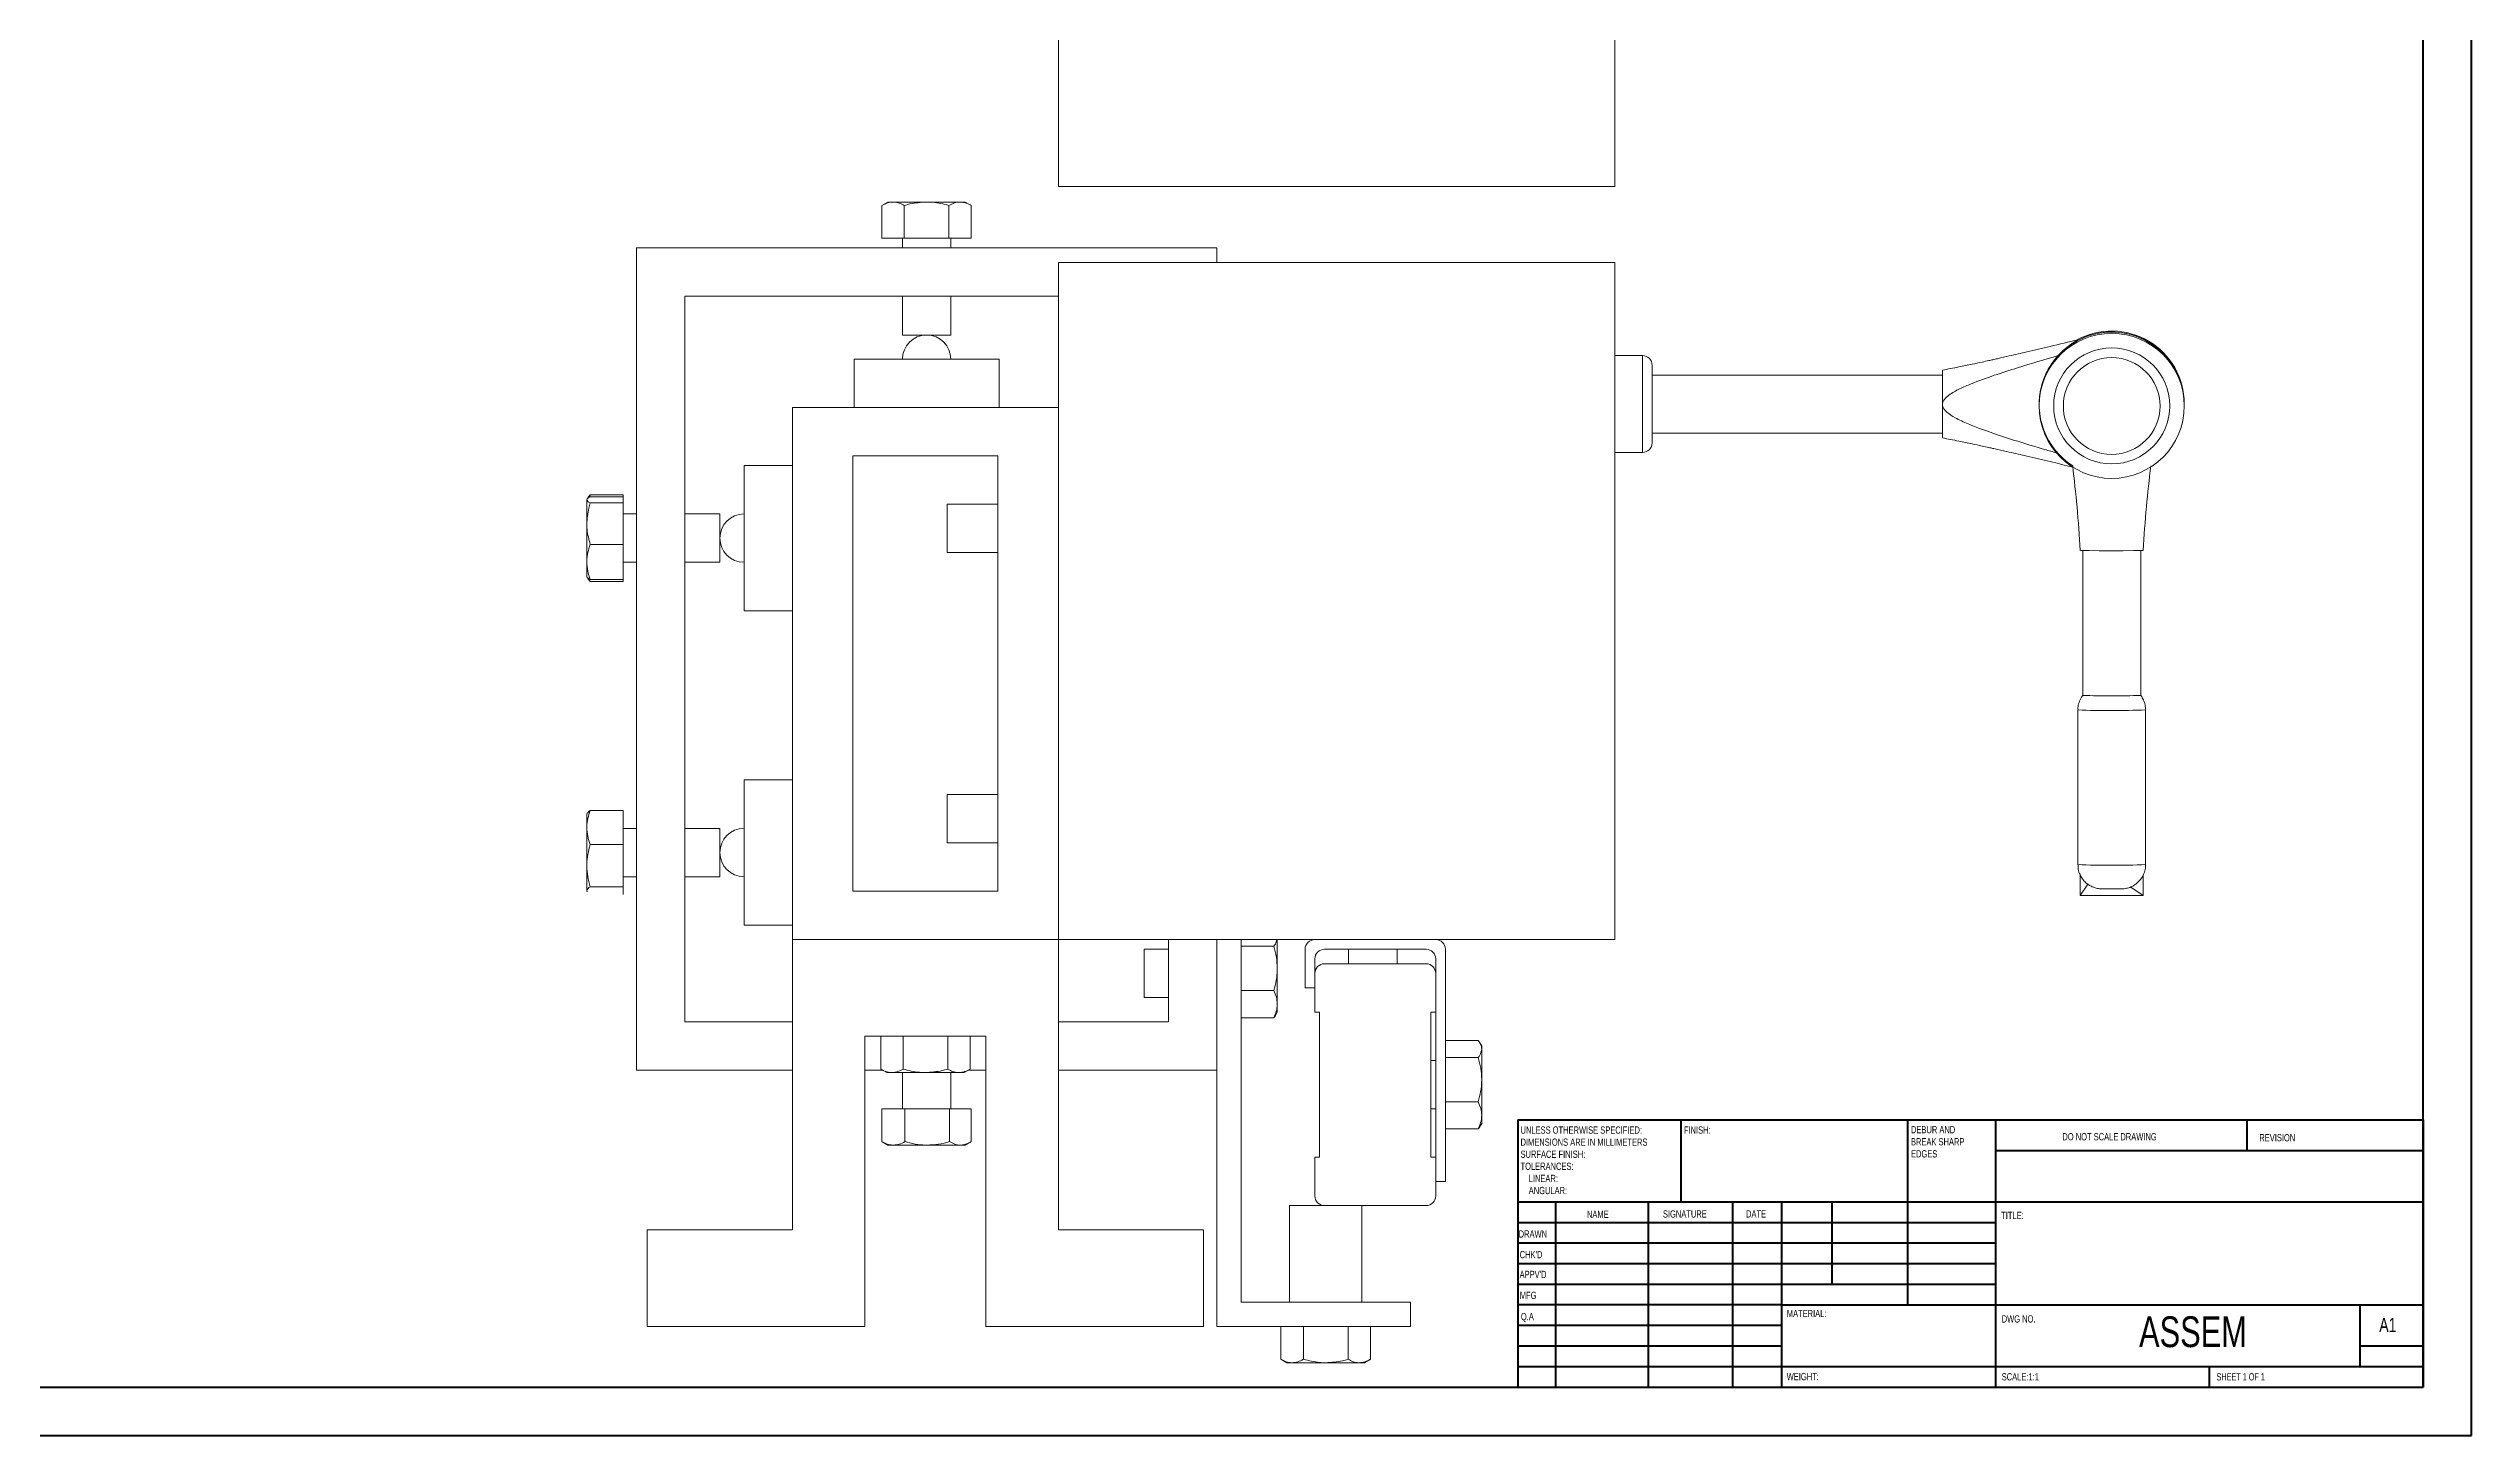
# Model space of a CAD drawing. Header units: millimetres. Extents: x 0 to 119, y 0 to 84.
# Drawn here: x 68.8 to 118.9, y 0 to 28.7 of the extents above; entities that cross this region are included whole.
import ezdxf

# ---------------------------------------------------------------- set-up
doc = ezdxf.new("R2010")
doc.units = ezdxf.units.MM
doc.styles.add('SLDTEXTSTYLE0', font='TXT', dxfattribs={"width": 0.75})
doc.styles.add('SLDTEXTSTYLE1', font='TXT', dxfattribs={"width": 0.6875})

# ---------------------------------------------------------------- blocks, each defined once
blk = doc.blocks.new('SW_NOTE_0')
at = {"color": 0, "linetype": 'Continuous', "lineweight": 0, "char_height": 0.15, "attachment_point": 1, "style": 'SLDTEXTSTYLE0'}
for s, insert in [('DEBUR AND', (0, 0.193)), ('BREAK SHARP', (0, -0.057)), ('EDGES', (0, -0.307))]:
    blk.add_mtext(s, dxfattribs=dict(at, insert=insert))
blk = doc.blocks.new('SW_NOTE_1')
at = {"color": 0, "linetype": 'Continuous', "lineweight": 0, "char_height": 0.15, "attachment_point": 1, "style": 'SLDTEXTSTYLE0'}
for s, insert in [('UNLESS OTHERWISE SPECIFIED:', (0, 0.193)), ('SURFACE FINISH:', (0, -0.307)), ('DIMENSIONS ARE IN MILLIMETERS', (0, -0.057)), ('TOLERANCES:', (0, -0.557)), ('LINEAR:', (0.169, -0.807)), ('ANGULAR:', (0.169, -1.057))]:
    blk.add_mtext(s, dxfattribs=dict(at, insert=insert))

msp = doc.modelspace()

# ---------------------------------------------------------------- linework, layer by layer
at = {"color": 7, "linetype": 'Continuous', "lineweight": 40}
for p, q in [((118.908, 0.021), (118.908, 84.121)), ((117.908, 1.021), (117.908, 83.121)), ((99.188, 6.546), (117.908, 6.546)), ((99.188, 6.546), (99.188, 1.021)), ((102.568, 4.846), (102.568, 6.546)), ((107.248, 6.546), (107.248, 2.721)), ((109.068, 6.546), (109.068, 1.021)), ((114.268, 5.909), (114.268, 6.546)), ((117.908, 6.546), (117.908, 1.021)), ((117.908, 5.909), (109.068, 5.909)), ((117.908, 4.846), (99.188, 4.846)), ((99.968, 4.846), (99.968, 1.021)), ((101.887, 4.846), (101.887, 1.021)), ((103.628, 4.846), (103.628, 1.021)), ((104.648, 1.021), (104.648, 4.846)), ((105.688, 3.146), (105.688, 4.846)), ((109.068, 4.421), (99.188, 4.421)), ((109.068, 3.996), (99.188, 3.996)), ((109.068, 3.571), (99.188, 3.571)), ((109.068, 3.146), (99.188, 3.146)), ((104.648, 2.721), (99.188, 2.721)), ((104.648, 2.721), (117.908, 2.721)), ((116.608, 1.446), (116.608, 2.721)), ((104.648, 2.296), (99.188, 2.296)), ((104.648, 1.871), (99.188, 1.871)), ((117.908, 1.871), (116.608, 1.871)), ((2.508, 1.021), (117.908, 1.021)), ((99.188, 1.446), (117.908, 1.446)), ((113.488, 1.021), (113.488, 1.446)), ((0.008, 0.021), (118.908, 0.021))]:
    msp.add_line(p, q, dxfattribs=at)
at = {"color": 7, "linetype": 'Continuous', "lineweight": 15}
for p, q in [((89.694, 33.847), (89.694, 25.847)), ((101.194, 33.847), (101.194, 25.847)), ((89.694, 25.847), (101.194, 25.847)), ((86.169, 25.526), (86.045, 25.455)), ((86.045, 24.776), (86.045, 25.455)), ((86.169, 25.526), (86.276, 25.526)), ((86.276, 25.526), (86.969, 25.526)), ((86.507, 24.776), (86.507, 25.455)), ((86.969, 25.526), (87.662, 25.526)), ((87.431, 24.776), (87.431, 25.455)), ((87.662, 25.526), (87.769, 25.526)), ((87.893, 25.455), (87.769, 25.526)), ((87.893, 24.776), (87.893, 25.455)), ((80.969, 24.576), (80.969, 7.576)), ((80.969, 24.576), (92.969, 24.576)), ((86.045, 24.776), (86.507, 24.776)), ((86.469, 24.776), (86.469, 24.576)), ((86.507, 24.776), (87.431, 24.776)), ((87.431, 24.776), (87.893, 24.776)), ((87.469, 24.576), (87.469, 24.776)), ((92.969, 24.576), (92.969, 24.276)), ((89.694, 24.276), (101.194, 24.276)), ((89.694, 10.276), (89.694, 24.276)), ((101.194, 24.276), (101.194, 10.276)), ((89.694, 23.576), (81.969, 23.576)), ((81.969, 8.576), (81.969, 23.576)), ((86.469, 23.576), (86.469, 22.776)), ((87.469, 22.776), (87.469, 23.576)), ((86.469, 22.776), (86.969, 22.776)), ((86.969, 22.776), (87.469, 22.776)), ((111.469, 22.849), (111.469, 22.849)), ((111.469, 22.849), (111.469, 22.849)), ((111.469, 22.849), (111.469, 22.849)), ((85.469, 22.276), (85.469, 21.276)), ((86.149, 22.276), (85.469, 22.276)), ((88.469, 22.276), (86.149, 22.276)), ((88.469, 21.276), (88.469, 22.276)), ((101.769, 22.349), (101.194, 22.349)), ((101.969, 22.149), (101.969, 20.549)), ((107.969, 21.339), (107.969, 22.044)), ((107.969, 21.949), (101.969, 21.949)), ((84.194, 21.276), (89.694, 21.276)), ((84.194, 21.276), (84.194, 10.276)), ((107.969, 21.339), (107.969, 20.66)), ((109.969, 21.339), (109.969, 21.338)), ((109.969, 21.337), (109.969, 21.311)), ((112.969, 21.338), (112.969, 21.358)), ((112.969, 21.311), (112.969, 21.337)), ((101.969, 20.749), (107.969, 20.749)), ((84.194, 20.076), (83.194, 20.076)), ((83.194, 20.076), (83.194, 18.576)), ((85.444, 20.276), (88.444, 20.276)), ((85.444, 11.276), (85.444, 20.276)), ((88.444, 11.276), (88.444, 20.276)), ((101.194, 20.349), (101.769, 20.349)), ((79.944, 18.875), (79.944, 19.368)), ((80.004, 19.426), (80.016, 19.469)), ((80.694, 19.469), (80.016, 19.469)), ((80.694, 19.433), (80.016, 19.433)), ((80.694, 19.304), (80.016, 19.304)), ((80.694, 19.433), (80.694, 19.469)), ((80.694, 19.304), (80.694, 19.433)), ((80.694, 18.447), (80.694, 19.304)), ((80.969, 19.076), (80.694, 19.076)), ((82.694, 19.076), (81.969, 19.076)), ((82.694, 18.076), (82.694, 19.076)), ((88.444, 19.276), (87.394, 19.276)), ((87.394, 19.276), (87.394, 18.276)), ((79.944, 18.083), (79.944, 18.875)), ((83.194, 18.576), (83.194, 17.076)), ((79.944, 18.083), (79.944, 17.776)), ((80.694, 18.447), (80.016, 18.447)), ((80.694, 17.719), (80.694, 18.447)), ((80.694, 18.076), (80.969, 18.076)), ((81.969, 18.076), (82.694, 18.076)), ((87.394, 18.276), (88.444, 18.276)), ((110.869, 18.324), (110.869, 15.325)), ((112.069, 15.325), (112.069, 18.324)), ((79.944, 17.776), (79.961, 17.747)), ((80.694, 17.719), (80.016, 17.719)), ((80.694, 17.683), (80.016, 17.683)), ((80.694, 17.683), (80.694, 17.719)), ((83.194, 17.076), (84.194, 17.076)), ((110.769, 15.025), (110.769, 11.825)), ((112.169, 11.825), (112.169, 15.025)), ((84.194, 13.576), (83.194, 13.576)), ((83.194, 13.576), (83.194, 12.076)), ((88.444, 13.276), (87.394, 13.276)), ((87.394, 13.276), (87.394, 12.276)), ((79.952, 12.889), (79.944, 12.876)), ((79.944, 12.592), (79.944, 12.876)), ((79.944, 11.804), (79.944, 12.592)), ((80.694, 12.945), (80.016, 12.945)), ((80.694, 12.239), (80.694, 12.945)), ((80.969, 12.576), (80.694, 12.576)), ((82.694, 12.576), (81.969, 12.576)), ((82.694, 11.576), (82.694, 12.576)), ((80.694, 12.239), (80.016, 12.239)), ((80.694, 11.37), (80.694, 12.239)), ((83.194, 12.076), (83.194, 10.576)), ((87.394, 12.276), (88.444, 12.276)), ((79.944, 11.289), (79.944, 11.804)), ((80.694, 11.576), (80.969, 11.576)), ((81.969, 11.576), (82.694, 11.576)), ((110.819, 11.609), (110.819, 11.189)), ((112.119, 11.189), (112.119, 11.615)), ((79.944, 11.276), (79.952, 11.263)), ((80.694, 11.37), (80.016, 11.37)), ((80.694, 11.207), (80.694, 11.37)), ((85.444, 11.276), (88.444, 11.276)), ((110.819, 11.189), (110.978, 11.42)), ((110.819, 11.189), (112.119, 11.189)), ((112.119, 11.189), (111.861, 11.363)), ((83.194, 10.576), (84.194, 10.576)), ((84.194, 10.276), (84.194, 4.276)), ((84.194, 10.276), (89.694, 10.276)), ((101.194, 10.276), (89.694, 10.276)), ((89.694, 4.276), (89.694, 10.276)), ((91.969, 10.076), (91.469, 10.076)), ((91.469, 10.076), (91.469, 9.076)), ((91.969, 8.576), (91.969, 10.276)), ((92.969, 10.276), (92.969, 7.576)), ((93.469, 2.776), (93.469, 10.276)), ((93.469, 10.139), (94.148, 10.139)), ((94.219, 10.276), (94.219, 9.681)), ((94.794, 9.276), (94.794, 10.076)), ((97.294, 10.076), (95.194, 10.076)), ((95.694, 10.076), (95.694, 9.776)), ((96.694, 9.776), (96.694, 10.076)), ((97.694, 10.076), (97.694, 5.276)), ((94.219, 9.681), (94.219, 8.942)), ((94.994, 9.876), (94.994, 9.276)), ((97.294, 9.776), (95.194, 9.776)), ((97.494, 5.276), (97.494, 9.876)), ((91.469, 9.076), (91.969, 9.076)), ((93.469, 9.223), (94.148, 9.223)), ((94.994, 9.276), (94.794, 9.276)), ((94.994, 9.276), (94.994, 8.776)), ((84.194, 8.576), (81.969, 8.576)), ((91.969, 8.576), (89.694, 8.576)), ((93.469, 8.66), (94.148, 8.66)), ((94.181, 8.711), (94.219, 8.776)), ((94.219, 8.942), (94.219, 8.776)), ((95.094, 8.776), (94.994, 8.776)), ((95.094, 5.776), (95.094, 8.776)), ((97.494, 8.776), (97.394, 8.776)), ((97.394, 8.776), (97.394, 5.776)), ((85.694, 8.276), (88.194, 8.276)), ((85.694, 2.276), (85.694, 8.276)), ((86.02, 8.276), (86.02, 7.598)), ((86.482, 8.276), (86.482, 7.598)), ((87.406, 8.276), (87.406, 7.598)), ((87.868, 8.276), (87.868, 7.598)), ((88.194, 8.276), (88.194, 2.276)), ((97.694, 8.192), (98.373, 8.192)), ((98.444, 8.076), (98.406, 8.142)), ((98.444, 8.076), (98.444, 8.016)), ((98.444, 8.016), (98.444, 7.381)), ((80.969, 7.576), (84.194, 7.576)), ((85.694, 7.576), (86.058, 7.576)), ((86.02, 7.598), (86.144, 7.526)), ((86.251, 7.526), (86.144, 7.526)), ((86.944, 7.526), (86.251, 7.526)), ((86.469, 7.526), (86.469, 6.776)), ((87.637, 7.526), (86.944, 7.526)), ((87.469, 6.776), (87.469, 7.526)), ((87.744, 7.526), (87.637, 7.526)), ((87.744, 7.526), (87.868, 7.598)), ((87.831, 7.576), (88.194, 7.576)), ((89.694, 7.576), (92.969, 7.576)), ((92.969, 7.576), (92.969, 2.276)), ((97.494, 7.776), (97.394, 7.776)), ((97.694, 7.839), (98.373, 7.839)), ((98.444, 7.381), (98.444, 6.642)), ((86.045, 6.776), (86.045, 6.098)), ((86.046, 6.776), (86.045, 6.776)), ((86.046, 6.776), (86.046, 6.098)), ((86.518, 6.776), (86.046, 6.776)), ((86.518, 6.776), (86.518, 6.098)), ((87.441, 6.776), (86.518, 6.776)), ((87.441, 6.776), (87.441, 6.098)), ((87.893, 6.776), (87.441, 6.776)), ((87.893, 6.776), (87.893, 6.098)), ((87.893, 6.776), (87.893, 6.098)), ((87.893, 6.776), (87.893, 6.776)), ((97.394, 6.776), (97.494, 6.776)), ((97.694, 6.923), (98.373, 6.923)), ((98.444, 6.642), (98.444, 6.476)), ((86.052, 6.094), (86.169, 6.026)), ((86.282, 6.026), (86.169, 6.026)), ((86.979, 6.026), (86.282, 6.026)), ((87.667, 6.026), (86.979, 6.026)), ((87.769, 6.026), (87.667, 6.026)), ((87.769, 6.026), (87.886, 6.094)), ((97.694, 6.36), (98.373, 6.36)), ((98.406, 6.411), (98.444, 6.476)), ((94.994, 5.776), (94.994, 4.976)), ((94.994, 5.776), (95.094, 5.776)), ((97.394, 5.776), (97.494, 5.776)), ((97.494, 4.976), (97.494, 5.276)), ((97.694, 5.276), (97.494, 5.276)), ((94.469, 4.776), (95.194, 4.776)), ((94.469, 4.776), (94.469, 2.776)), ((95.194, 4.776), (97.294, 4.776)), ((95.969, 4.776), (95.969, 2.776)), ((84.194, 4.276), (81.194, 4.276)), ((81.194, 4.276), (81.194, 2.276)), ((92.694, 4.276), (89.694, 4.276)), ((92.694, 2.276), (92.694, 4.276)), ((96.969, 2.776), (93.469, 2.776)), ((96.969, 2.276), (96.969, 2.776)), ((81.194, 2.276), (85.694, 2.276)), ((88.194, 2.276), (92.694, 2.276)), ((92.969, 2.276), (96.969, 2.276)), ((94.295, 2.276), (94.295, 1.598)), ((94.757, 2.276), (94.757, 1.598)), ((95.681, 2.276), (95.681, 1.598)), ((96.143, 2.276), (96.143, 1.598)), ((94.295, 1.598), (94.419, 1.526)), ((94.526, 1.526), (94.419, 1.526)), ((95.219, 1.526), (94.526, 1.526)), ((95.912, 1.526), (95.219, 1.526)), ((96.019, 1.526), (95.912, 1.526)), ((96.019, 1.526), (96.143, 1.598))]:
    msp.add_line(p, q, dxfattribs=at)
at = {"color": 8, "linetype": 'Continuous', "lineweight": 15}
msp.add_line((101.769, 20.349), (101.769, 22.349), dxfattribs=at)
at = {"color": 7, "linetype": 'Continuous', "lineweight": 15, "flags": 128}
msp.add_lwpolyline([(110.821, 18.324), (110.864, 18.321), (111.001, 18.318), (111.21, 18.316), (111.458, 18.315), (111.707, 18.316), (111.921, 18.318), (112.065, 18.321), (112.119, 18.324), (112.117, 18.324)], dxfattribs=at)
at = {"color": 7, "linetype": 'Continuous', "lineweight": 15}
for centre, radius in [((111.469, 21.311), 1.5), ((111.469, 21.311), 1.2), ((111.469, 21.308), 1)]:
    msp.add_circle(centre, radius, dxfattribs=at)
for centre, radius, start, end in [((86.969, 22.276), 0.5, 0, 180), ((111.469, 21.338), 1.5, 89.9949, 237.6895), ((111.469, 21.337), 1.5, 0.0041, 179.9959), ((111.469, 21.358), 1.5, 0.004, 118.9628), ((111.469, 21.338), 1.5, 0.0021, 90.0032), ((101.769, 22.149), 0.2, 0, 90), ((111.469, 21.339), 1.5, 137.578, 179.9995), ((101.769, 20.549), 0.2, 270, 0), ((83.194, 18.576), 0.5, 90, 270), ((111.469, 31.677), 16.363, 267.899, 272.1016), ((83.194, 12.076), 0.5, 90, 270), ((94.994, 10.076), 0.2, 90, 180), ((95.194, 9.876), 0.2, 90, 180), ((97.294, 9.876), 0.2, 0, 90), ((97.494, 10.076), 0.2, 0, 90), ((95.194, 9.576), 0.2, 90, 180), ((97.294, 9.576), 0.2, 0, 90), ((95.194, 4.976), 0.2, 180, 270), ((97.294, 4.976), 0.2, 270, 0)]:
    msp.add_arc(centre, radius, start, end, dxfattribs=at)
at = {"color": 8, "linetype": 'Continuous', "lineweight": 15}
for centre, radius, start, end in [((111.268, 25.938), 10.925, 267.3809, 271.0531), ((111.618, 29.717), 14.703, 269.4193, 272.1476), ((111.469, 30.623), 18.811, 267.8674, 272.1326)]:
    msp.add_arc(centre, radius, start, end, dxfattribs=at)
at = {"color": 7, "linetype": 'Continuous', "lineweight": 15}
for points, knots in [([(86.045, 25.455), (86.083, 25.475), (86.159, 25.515), (86.237, 25.522), (86.276, 25.526)], [0, 0, 0, 0, 0.495459, 1, 1, 1, 1]), ([(86.276, 25.526), (86.282, 25.526), (86.323, 25.525), (86.401, 25.51), (86.472, 25.473), (86.507, 25.455)], [0, 0, 0, 0, 0.070086, 0.530785, 1, 1, 1, 1]), ([(86.507, 25.455), (86.546, 25.466), (86.697, 25.507), (86.853, 25.518), (86.969, 25.526)], [0, 0, 0, 0, 0.257547, 1, 1, 1, 1]), ([(86.969, 25.526), (87.011, 25.525), (87.168, 25.521), (87.32, 25.483), (87.431, 25.455)], [0, 0, 0, 0, 0.268632, 1, 1, 1, 1]), ([(87.431, 25.455), (87.469, 25.475), (87.544, 25.515), (87.623, 25.522), (87.662, 25.526)], [0, 0, 0, 0, 0.495457, 1, 1, 1, 1]), ([(87.662, 25.526), (87.668, 25.526), (87.709, 25.525), (87.787, 25.51), (87.857, 25.473), (87.893, 25.455)], [0, 0, 0, 0, 0.070082, 0.530784, 1, 1, 1, 1]), ([(110.771, 22.678), (110.579, 22.632), (110.228, 22.547), (109.754, 22.435), (109.391, 22.351), (109.155, 22.298), (109.015, 22.266), (108.908, 22.243), (108.766, 22.212), (108.559, 22.167), (108.286, 22.11), (108.082, 22.071), (107.969, 22.049)], [0, 0, 0, 0, 0.205989, 0.378118, 0.507909, 0.595471, 0.630424, 0.658651, 0.709037, 0.78279, 0.879816, 1, 1, 1, 1]), ([(110.771, 22.677), (110.773, 22.678), (110.779, 22.68), (110.74, 22.658), (110.643, 22.599), (110.504, 22.496), (110.409, 22.399), (110.362, 22.351)], [0, 0, 0, 0, 0.056173, 0.184583, 0.43215, 0.715951, 1, 1, 1, 1]), ([(107.969, 21.339), (107.969, 21.34), (107.969, 21.356), (107.977, 21.394), (108.02, 21.464), (108.136, 21.562), (108.324, 21.667), (108.639, 21.799), (109.039, 21.946), (109.64, 22.137), (110.082, 22.268), (110.362, 22.351)], [0, 0, 0, 0, 0.000887, 0.018472, 0.043282, 0.091483, 0.18859, 0.286182, 0.478099, 0.670103, 1, 1, 1, 1]), ([(110.362, 20.328), (110.279, 20.352), (109.972, 20.442), (109.44, 20.601), (108.901, 20.782), (108.497, 20.936), (108.256, 21.048), (108.09, 21.149), (108.009, 21.232), (107.975, 21.286), (107.971, 21.324), (107.969, 21.339)], [0, 0, 0, 0, 0.097065, 0.362916, 0.628682, 0.740125, 0.851394, 0.930491, 0.956783, 0.983305, 1, 1, 1, 1]), ([(107.969, 20.649), (108.082, 20.627), (108.286, 20.587), (108.559, 20.53), (108.766, 20.486), (108.908, 20.455), (109.014, 20.431), (109.155, 20.4), (109.391, 20.347), (109.754, 20.263), (110.192, 20.16), (110.508, 20.083), (110.664, 20.046)], [0, 0, 0, 0, 0.1249441, 0.2258132, 0.3024888, 0.3548705, 0.3842159, 0.420553, 0.5115838, 0.646516, 0.8254636, 1, 1, 1, 1]), ([(110.662, 20.07), (110.694, 19.787), (110.761, 19.207), (110.8, 18.623), (110.819, 18.324)], [0, 0, 0, 0, 0.487188, 1, 1, 1, 1]), ([(112.119, 18.324), (112.139, 18.625), (112.177, 19.208), (112.244, 19.789), (112.277, 20.07)], [0, 0, 0, 0, 0.515787, 1, 1, 1, 1]), ([(79.944, 19.368), (79.944, 19.37), (79.945, 19.381), (79.961, 19.403), (79.997, 19.423), (80.016, 19.433)], [0, 0, 0, 0, 0.070088, 0.530781, 1, 1, 1, 1]), ([(80.016, 19.304), (79.996, 19.314), (79.955, 19.335), (79.948, 19.357), (79.944, 19.368)], [0, 0, 0, 0, 0.495461, 1, 1, 1, 1]), ([(79.944, 18.875), (79.952, 18.983), (79.963, 19.128), (80.005, 19.268), (80.016, 19.304)], [0, 0, 0, 0, 0.742448, 1, 1, 1, 1]), ([(80.016, 19.469), (79.993, 19.45), (79.969, 19.429), (79.963, 19.407), (79.962, 19.405)], [0, 0, 0, 0, 0.92833, 1, 1, 1, 1]), ([(80.016, 18.447), (79.988, 18.55), (79.949, 18.691), (79.945, 18.836), (79.944, 18.875)], [0, 0, 0, 0, 0.731367, 1, 1, 1, 1]), ([(79.944, 18.083), (79.944, 18.092), (79.945, 18.157), (79.961, 18.28), (79.997, 18.391), (80.016, 18.447)], [0, 0, 0, 0, 0.0700859, 0.5307804, 1, 1, 1, 1]), ([(80.016, 17.719), (79.996, 17.778), (79.955, 17.898), (79.948, 18.021), (79.944, 18.083)], [0, 0, 0, 0, 0.495457, 1, 1, 1, 1]), ([(79.944, 17.784), (79.944, 17.783), (79.945, 17.771), (79.961, 17.749), (79.997, 17.729), (80.016, 17.719)], [0, 0, 0, 0, 0.070083, 0.530785, 1, 1, 1, 1]), ([(80.016, 17.683), (79.993, 17.703), (79.969, 17.724), (79.963, 17.746), (79.962, 17.747)], [0, 0, 0, 0, 0.928341, 1, 1, 1, 1]), ([(110.874, 15.327), (110.863, 15.313), (110.828, 15.27), (110.791, 15.18), (110.768, 15.091), (110.772, 15.038), (110.773, 15.025)], [0, 0, 0, 0, 0.16255, 0.513859, 0.876407, 1, 1, 1, 1]), ([(112.166, 15.025), (112.166, 15.057), (112.164, 15.128), (112.128, 15.228), (112.094, 15.296), (112.069, 15.324), (112.067, 15.327)], [0, 0, 0, 0, 0.2992145, 0.6532715, 0.9724989, 1, 1, 1, 1]), ([(79.944, 12.592), (79.944, 12.6), (79.945, 12.664), (79.961, 12.783), (79.997, 12.891), (80.016, 12.945)], [0, 0, 0, 0, 0.070085, 0.530782, 1, 1, 1, 1]), ([(80.016, 12.239), (79.996, 12.296), (79.955, 12.412), (79.948, 12.532), (79.944, 12.592)], [0, 0, 0, 0, 0.495454, 1, 1, 1, 1]), ([(80.016, 12.945), (80.005, 12.938), (79.975, 12.92), (79.966, 12.901), (79.961, 12.888)], [0, 0, 0, 0, 0.369517, 1, 1, 1, 1]), ([(79.944, 11.804), (79.944, 11.815), (79.945, 11.893), (79.961, 12.04), (79.997, 12.172), (80.016, 12.239)], [0, 0, 0, 0, 0.070084, 0.530786, 1, 1, 1, 1]), ([(80.016, 11.37), (79.996, 11.441), (79.955, 11.583), (79.948, 11.73), (79.944, 11.804)], [0, 0, 0, 0, 0.495458, 1, 1, 1, 1]), ([(110.772, 11.825), (110.773, 11.792), (110.774, 11.721), (110.809, 11.621), (110.861, 11.53), (110.924, 11.459), (110.991, 11.406), (111.058, 11.37), (111.12, 11.346), (111.173, 11.333), (111.214, 11.327), (111.239, 11.325), (111.258, 11.324), (111.283, 11.324), (111.327, 11.323), (111.388, 11.322), (111.43, 11.322), (111.445, 11.322)], [0, 0, 0, 0, 0.094703, 0.206067, 0.30648, 0.39791, 0.480861, 0.555093, 0.61981, 0.673607, 0.713746, 0.739918, 0.760878, 0.798088, 0.879989, 0.95683, 1, 1, 1, 1]), ([(111.445, 11.322), (111.457, 11.322), (111.497, 11.322), (111.564, 11.322), (111.634, 11.323), (111.669, 11.324), (111.7, 11.325), (111.733, 11.328), (111.79, 11.338), (111.864, 11.361), (111.953, 11.409), (112.033, 11.476), (112.102, 11.565), (112.148, 11.668), (112.171, 11.759), (112.167, 11.812), (112.166, 11.825)], [0, 0, 0, 0, 0.035707, 0.110864, 0.186971, 0.26881, 0.297702, 0.325495, 0.372496, 0.457992, 0.540951, 0.649541, 0.746551, 0.852807, 0.962465, 1, 1, 1, 1]), ([(79.953, 11.264), (79.952, 11.265), (79.942, 11.273), (79.943, 11.281), (79.944, 11.289)], [0, 0, 0, 0, 0.121788, 1, 1, 1, 1]), ([(79.944, 11.289), (79.952, 11.309), (79.963, 11.337), (80.005, 11.363), (80.016, 11.37)], [0, 0, 0, 0, 0.742455, 1, 1, 1, 1]), ([(94.207, 10.276), (94.201, 10.245), (94.192, 10.199), (94.159, 10.154), (94.148, 10.139)], [0, 0, 0, 0, 0.669034, 1, 1, 1, 1]), ([(94.148, 10.139), (94.168, 10.065), (94.208, 9.915), (94.215, 9.76), (94.219, 9.681)], [0, 0, 0, 0, 0.495457, 1, 1, 1, 1]), ([(94.219, 9.681), (94.219, 9.67), (94.218, 9.588), (94.203, 9.433), (94.166, 9.294), (94.148, 9.223)], [0, 0, 0, 0, 0.070087, 0.530783, 1, 1, 1, 1]), ([(94.148, 9.223), (94.168, 9.178), (94.208, 9.085), (94.215, 8.99), (94.219, 8.942)], [0, 0, 0, 0, 0.495461, 1, 1, 1, 1]), ([(94.219, 8.942), (94.219, 8.935), (94.218, 8.885), (94.203, 8.789), (94.166, 8.704), (94.148, 8.66)], [0, 0, 0, 0, 0.070087, 0.53078, 1, 1, 1, 1]), ([(94.148, 8.66), (94.16, 8.675), (94.174, 8.692), (94.18, 8.71), (94.18, 8.712)], [0, 0, 0, 0, 0.8673861, 1, 1, 1, 1]), ([(98.373, 8.192), (98.401, 8.149), (98.439, 8.091), (98.443, 8.032), (98.444, 8.016)], [0, 0, 0, 0, 0.7313712, 1, 1, 1, 1]), ([(98.444, 8.016), (98.436, 7.971), (98.425, 7.911), (98.384, 7.854), (98.373, 7.839)], [0, 0, 0, 0, 0.742449, 1, 1, 1, 1]), ([(86.251, 7.526), (86.246, 7.526), (86.204, 7.527), (86.126, 7.543), (86.056, 7.579), (86.02, 7.598)], [0, 0, 0, 0, 0.070086, 0.530786, 1, 1, 1, 1]), ([(86.482, 7.598), (86.445, 7.578), (86.369, 7.537), (86.291, 7.53), (86.251, 7.526)], [0, 0, 0, 0, 0.495462, 1, 1, 1, 1]), ([(86.944, 7.526), (86.902, 7.527), (86.746, 7.531), (86.594, 7.57), (86.482, 7.598)], [0, 0, 0, 0, 0.26863, 1, 1, 1, 1]), ([(87.406, 7.598), (87.367, 7.587), (87.217, 7.545), (87.06, 7.534), (86.944, 7.526)], [0, 0, 0, 0, 0.257549, 1, 1, 1, 1]), ([(87.637, 7.526), (87.632, 7.526), (87.59, 7.527), (87.512, 7.543), (87.442, 7.579), (87.406, 7.598)], [0, 0, 0, 0, 0.070086, 0.530775, 1, 1, 1, 1]), ([(87.868, 7.598), (87.83, 7.578), (87.755, 7.537), (87.677, 7.53), (87.637, 7.526)], [0, 0, 0, 0, 0.495461, 1, 1, 1, 1]), ([(98.373, 7.839), (98.393, 7.765), (98.433, 7.615), (98.44, 7.46), (98.444, 7.381)], [0, 0, 0, 0, 0.495457, 1, 1, 1, 1]), ([(98.444, 7.381), (98.444, 7.37), (98.443, 7.288), (98.428, 7.133), (98.391, 6.994), (98.373, 6.923)], [0, 0, 0, 0, 0.070087, 0.530782, 1, 1, 1, 1]), ([(98.373, 6.923), (98.393, 6.878), (98.433, 6.785), (98.44, 6.69), (98.444, 6.642)], [0, 0, 0, 0, 0.495461, 1, 1, 1, 1]), ([(98.444, 6.642), (98.444, 6.635), (98.443, 6.585), (98.428, 6.489), (98.391, 6.404), (98.373, 6.36)], [0, 0, 0, 0, 0.070092, 0.530786, 1, 1, 1, 1]), ([(86.282, 6.026), (86.276, 6.026), (86.234, 6.027), (86.154, 6.043), (86.082, 6.079), (86.046, 6.098)], [0, 0, 0, 0, 0.070087, 0.530782, 1, 1, 1, 1]), ([(86.518, 6.098), (86.479, 6.078), (86.402, 6.037), (86.322, 6.03), (86.282, 6.026)], [0, 0, 0, 0, 0.495456, 1, 1, 1, 1]), ([(86.979, 6.026), (86.968, 6.026), (86.886, 6.027), (86.729, 6.043), (86.589, 6.079), (86.518, 6.098)], [0, 0, 0, 0, 0.070086, 0.530783, 1, 1, 1, 1]), ([(87.441, 6.098), (87.366, 6.078), (87.215, 6.037), (87.058, 6.03), (86.979, 6.026)], [0, 0, 0, 0, 0.495457, 1, 1, 1, 1]), ([(87.667, 6.026), (87.647, 6.027), (87.57, 6.031), (87.496, 6.07), (87.441, 6.098)], [0, 0, 0, 0, 0.268634, 1, 1, 1, 1]), ([(87.893, 6.098), (87.874, 6.087), (87.8, 6.045), (87.724, 6.034), (87.667, 6.026)], [0, 0, 0, 0, 0.257548, 1, 1, 1, 1]), ([(98.373, 6.36), (98.385, 6.375), (98.399, 6.392), (98.405, 6.41), (98.405, 6.412)], [0, 0, 0, 0, 0.867404, 1, 1, 1, 1]), ([(94.526, 1.526), (94.521, 1.526), (94.479, 1.527), (94.401, 1.543), (94.331, 1.579), (94.295, 1.598)], [0, 0, 0, 0, 0.070087, 0.530782, 1, 1, 1, 1]), ([(94.757, 1.598), (94.72, 1.578), (94.644, 1.537), (94.566, 1.53), (94.526, 1.526)], [0, 0, 0, 0, 0.495461, 1, 1, 1, 1]), ([(95.219, 1.526), (95.177, 1.527), (95.021, 1.531), (94.869, 1.57), (94.757, 1.598)], [0, 0, 0, 0, 0.2686326, 1, 1, 1, 1]), ([(95.681, 1.598), (95.642, 1.587), (95.492, 1.545), (95.335, 1.534), (95.219, 1.526)], [0, 0, 0, 0, 0.257547, 1, 1, 1, 1]), ([(95.912, 1.526), (95.907, 1.526), (95.865, 1.527), (95.787, 1.543), (95.717, 1.579), (95.681, 1.598)], [0, 0, 0, 0, 0.070086, 0.530783, 1, 1, 1, 1]), ([(96.143, 1.598), (96.105, 1.578), (96.03, 1.537), (95.952, 1.53), (95.912, 1.526)], [0, 0, 0, 0, 0.495457, 1, 1, 1, 1])]:
    msp.add_open_spline(points, degree=3, knots=knots, dxfattribs=at)

# ---------------------------------------------------------------- block references
at = {"color": 7, "linetype": 'Continuous', "lineweight": 0}
for name, p in [('SW_NOTE_1', (99.247, 6.22)), ('SW_NOTE_0', (107.319, 6.228))]:
    msp.add_blockref(name, p, dxfattribs=at)

# ---------------------------------------------------------------- texts
for s, insert, char_height, attachment_point, style in [('FINISH:', (102.625, 6.413), 0.15, 1, 'SLDTEXTSTYLE0'), ('DO NOT SCALE DRAWING', (110.449, 6.275), 0.15, 1, 'SLDTEXTSTYLE0'), ('REVISION', (114.521, 6.255), 0.15, 1, 'SLDTEXTSTYLE0'), ('NAME', (100.62, 4.672), 0.15, 1, 'SLDTEXTSTYLE0'), ('SIGNATURE', (102.191, 4.678), 0.15, 1, 'SLDTEXTSTYLE0'), ('DATE', (103.909, 4.679), 0.15, 1, 'SLDTEXTSTYLE0'), ('TITLE:', (109.184, 4.649), 0.15, 1, 'SLDTEXTSTYLE0'), ('DRAWN', (99.209, 4.264), 0.15, 1, 'SLDTEXTSTYLE0'), ("CHK'D", (99.229, 3.837), 0.15, 1, 'SLDTEXTSTYLE0'), ("APPV'D", (99.228, 3.428), 0.15, 1, 'SLDTEXTSTYLE0'), ('MFG', (99.233, 2.995), 0.15, 1, 'SLDTEXTSTYLE0'), ('Q.A', (99.255, 2.556), 0.15, 1, 'SLDTEXTSTYLE0'), ('MATERIAL:', (104.752, 2.62), 0.15, 1, 'SLDTEXTSTYLE0'), ('DWG NO.', (109.195, 2.508), 0.15, 1, 'SLDTEXTSTYLE0'), ('ASSEM', (113.149, 2.485), 0.635, 2, 'SLDTEXTSTYLE0'), ('A1', (117, 2.452), 0.291, 1, 'SLDTEXTSTYLE0'), ('WEIGHT:', (104.75, 1.316), 0.1499, 1, 'SLDTEXTSTYLE0'), ('SCALE:1:1', (109.195, 1.311), 0.15, 1, 'SLDTEXTSTYLE0'), ('SHEET 1 OF 1', (113.636, 1.311), 0.15, 1, 'SLDTEXTSTYLE1')]:
    msp.add_mtext(s, dxfattribs=dict(at, insert=insert, char_height=char_height, attachment_point=attachment_point, style=style))

doc.saveas('drawing.dxf')
